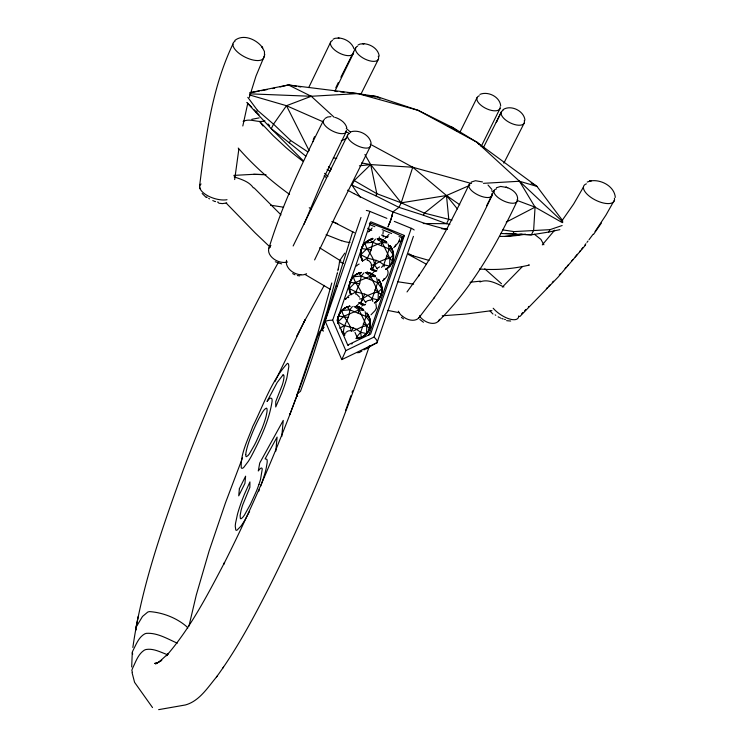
<?xml version="1.0" encoding="UTF-8"?>
<svg xmlns="http://www.w3.org/2000/svg" width="747" height="747" viewBox="0 0 747 747"><rect width="100%" height="100%" fill="white"/><g stroke="black" fill="none" stroke-linecap="round" stroke-linejoin="round"><path stroke-width="1.12" d="M131.687 666.968L132.266 652.626A3.147 2.783 5.3 0 1 132.462 651.729A91.582 81.068 5.3 0 1 133.255 649.974C136.243 644.25 138.671 637.378 144.554 633.988A8.385 7.423 5.3 0 1 146.375 633.353C157.384 632.578 167.505 638.937 177.291 643.158M353.891 306.373L359.018 309.884L366.749 325.767L366.6 333.638C364.106 336.477 360.362 337.859 356.814 338.494C360.409 338.167 363.845 336.552 366.329 333.928C371.773 328.465 371.735 319.1 367.048 313.198M374.312 302.946C382.679 298.604 384.453 286.549 378.598 279.453M376.992 238.881L382.119 242.392L389.85 258.275L389.701 266.156C379.261 274.513 392.464 265.045 392.212 262.393C394.705 257.024 393.753 250.348 390.149 245.707M349.811 306.158C342.387 307.4 337.046 314.832 337.681 322.237L343.657 316.345L359.018 309.884L363.938 310.509M363.929 272.851L361.287 276.082L359.652 283.701L355.88 291.872L350.922 294.729C346.309 286.11 351.426 273.972 361.361 272.412M375.48 239.105L372.837 242.336L371.203 249.956L367.431 258.126L362.472 260.983C359.709 255.166 360.306 247.668 364.975 242.999C376.656 235.977 373.453 237.322 364.704 243.279M318.185 335.216L319.632 331.705L324.133 327.251M376.833 301.181L378.15 299.902L378.299 292.021L370.587 276.147L365.442 272.627M249.629 92.74L288.389 84.953L357.766 93.59L376.964 96.596L418.003 110.285L452.747 127.522L476.829 142.173L519.492 181.25L535.067 207.152L533.638 230.309L531.378 234.838L500.546 233.466M366.329 333.928C371.661 328.4 371.399 319.277 366.926 313.32M377.879 300.182C383.211 294.654 382.95 285.531 378.477 279.574M389.43 266.436C394.761 260.908 394.5 251.786 390.027 245.828M338.083 323.6C337.299 318.95 338.587 313.936 341.874 310.491L349.736 309.828L361.361 314.487L366.077 316.495L370.251 322.461M351.193 294.439C348.214 288.846 349.008 281.376 353.424 276.745L361.287 276.082L372.912 280.741L377.627 282.749L381.801 288.715M362.743 260.703C359.765 255.11 360.558 247.63 364.975 242.999L372.837 242.336L384.453 246.996L389.178 249.003L393.352 254.97M376.395 307.839L375.881 303.562M383.202 231.477L382.912 234.175M275.802 451.169L277.1 437.079L265.082 458.882L266.847 459.293A33.652 5.089 -67.8 0 1 267.118 462.888L266.063 468.957A32.112 4.856 -67.8 0 1 264.317 475.381L262.888 479.835A38.461 5.817 -67.8 0 1 261.179 484.719L260.572 486.381M281.759 436.537L283.253 420.393L259.723 463.047L258.303 470.965A25.743 3.894 -67.8 0 1 261.403 468.014A22.335 3.38 -67.8 0 1 262.225 469.219L260.535 479.378A21.103 3.193 -67.8 0 1 258.938 484.42M343.284 333.778C347.579 337.121 339.68 329.707 343.284 333.778L343.555 333.498C342.677 324.833 349.792 318.39 349.736 309.828L352.379 306.597M355.665 294.122L355.88 291.872L349.232 288.491M367.207 260.376L367.431 258.126L360.782 254.746M517.568 199.888C518.446 193.23 511.415 188.73 505.812 187.133L507.708 187.712M358.205 313.198L359.372 307.064L356.16 306.195L363.444 309.781M369.756 279.453L370.923 273.318L367.711 272.45L374.994 276.035M381.306 245.707L382.473 239.582L379.261 238.704L386.544 242.289M359.018 309.884L359.372 307.064L363.602 309.613M349.503 288.202L355.208 282.599L370.568 276.138L370.923 273.318L375.153 275.867M361.053 254.456L366.758 248.854L382.119 242.392L382.473 239.582L386.703 242.121M234.679 179.56L238.825 149.288M132.854 647.462C141.622 585.853 162.734 526.784 183.79 468.5C210.402 397.712 241.29 328.409 278.351 262.449M371.268 268.061C372.38 265.073 370.848 261.674 368.038 260.264M399.262 241.029L399.682 238.751M353.919 193.594L373.229 203.221L392.875 211.905L392.268 214.893M242.812 125.982L247.771 103.31M136.215 629.88L135.739 628.544A3.147 2.512 10.5 0 1 135.926 627.741L138.279 616.303M188.963 626.061L196.265 595.088L209.104 551.025L225.417 502.983L242.542 457.79M338.214 269.135L337.821 270.853M264.475 55.502L264.457 51.487L261.926 46.809L262.748 47.939C257.061 39.703 243.541 33.428 234.829 40.459M264.326 56.156L264.746 54.326M337.411 272.627L337.252 273.299M331.771 283.01L317.559 334.068L297.138 394.416M337.14 273.747L327.27 310.36L313.992 352.64A267.034 40.403 -67.8 0 1 300.481 391.325L297.708 393.473A36.444 8.805 20 0 0 296.998 395.06L297.297 395.723A10.551 2.549 20 0 0 297.558 396.097A8.777 2.12 20 0 0 297.661 396.218M392.306 214.753L392.913 211.915L422.522 222.615A180.867 79.574 26.5 0 0 446.725 229.357M391.727 216.938L392.231 214.884M392.194 215.024L392.007 215.752M391.96 215.902L391.802 216.481M249.311 97.409L255.997 76.035L264.027 56.837A16.994 7.479 26.5 0 0 264.027 56.455M356.935 336.608L360.67 332.284L366.077 316.495L365.115 311.611M370.727 300.266L372.221 298.539L377.627 282.749L376.665 277.865M381.53 267.389L383.771 264.793L389.178 249.003L388.216 244.12M391.764 216.63L391.185 218.694M391.512 217.508L391.325 218.087M268.948 248.116C282.497 203.791 302.703 161.922 323.404 120.584M352.761 231.542L322.443 329.082A5.546 1.457 -5.4 0 0 322.387 329.222M366.628 348.718L366.964 347.616M371.156 144.694L412.746 167.244L401.214 202.839L398.963 207.367L392.548 212.195M391.092 218.824L390.84 219.739M317.839 335.702L302.442 380.615L289.808 414.65L296.923 395.882M390.998 219.123L390.681 220.197M323.227 331.248L322.443 329.082L360.988 217.461M386.871 218.357L369.914 211.438L332.686 320.192L345.824 350.623L341.799 359.606L377.03 342.668L413.418 236.36M368.775 335.282L402.129 237.817L404.379 235.473L370.792 221.766L337.056 320.323L347.738 345.049L370.643 334.03L404.379 235.473M345.824 350.623L374.023 337.065L411.252 228.302L394.295 221.383M390.737 219.879L390.625 220.346M390.41 220.963L390.578 220.328M389.999 222.064L390.364 220.944M390.308 221.103L389.934 222.223M303.992 224.343L322.265 180.961L346.104 131.986M389.831 222.363L389.682 222.867M290.303 413.362C270.498 464.671 248.546 515.178 223.689 564.246L224.604 562.444C207.545 594.836 190.588 627.938 166.441 655.745L168.514 653.401L159.447 661.655L155.553 663.915L161.791 660.273L159.447 661.655M389.215 224.035L389.635 222.849M313.245 139.857L314.487 136.71M389.57 223.017L389.243 223.839M389 224.539L389.168 224.016M389.103 224.184L388.16 226.509M376.88 270.825L370.484 269.097L372.202 269.574L376.283 260.395L379.429 261.683L383.771 264.793L389.701 266.156M378.15 299.902L372.221 298.539L367.879 295.429L364.732 294.141L360.381 303.599C354.171 300.63 370.988 306.98 360.381 303.599M351.744 331.351L353.182 327.886L356.328 329.175L360.67 332.284L366.6 333.638M308.707 87.604L330.613 42.196M388.197 226.304L387.954 226.985M335.207 90.555L353.368 53.448M274.943 381.586L305.308 319.464L296.69 336.234M314.608 259.919L336.355 214.52L370.437 146.263M293.141 245.987L347.607 135.142M372.202 269.574L374.49 264.737L379.429 261.683L385.349 259.19L389.85 258.275L393.622 254.69M360.652 303.319L362.939 298.483L367.879 295.429L373.799 292.936L378.299 292.021L382.072 288.435M369.662 223.026L369.363 223.652M403.175 236.883L388.954 230.253L370.279 223.054M235.016 41.244A16.994 7.479 26.5 0 0 232.896 44.138C211.718 88.379 205.705 137.728 199.608 185.844A5.649 4.996 5.3 0 0 200.588 189.262M335.842 87.716L338.354 82.469M360.82 94.374L378.393 59.256M403.025 237.201L402.502 238.293M468.995 184.836C453.952 216.172 438.144 247.285 418.553 276.073L419.506 274.7L407.012 291.956M491.965 195.695C476.325 228.255 459.881 260.591 439.376 290.396M313.021 141.538L313.497 140.548M496.746 121.406L496.26 122.405L501.377 111.919L483.393 147.626M489.098 200.794L494.028 190.634M517.064 201.326C496.484 244.605 472.571 287.24 438.349 321.322M477.034 97.661L459.741 132.667M340.875 77.24L355.712 47.817M402.119 239.059L400.952 241.412M499.986 108.539L481.171 146.552M303.394 160.885L271.264 128.689L256.212 112.629L257.398 110.257L247.808 97.343M305.831 156.188L289.341 142.836L290.555 140.408L273.523 124.161L257.398 110.257M360.381 197.488L351.949 185.097L354.209 180.569L370.699 164.592L412.746 167.244L470.75 183.323M351.949 185.097L375.778 195.789L376.824 193.688L370.699 164.592L364.909 154.508M375.778 195.789L398.963 207.367L423.39 215.22L424.436 213.119L446.482 195.518L469.798 185.331M512.797 234.026L514.001 231.598L549.997 229.656L562.136 225.529M519.725 234.213L531.378 234.838L548.812 232.037L549.997 229.656M524.179 123.115L503.842 163.163M486.605 205.789L488.603 201.793M249.591 511.34L245.203 519.492A41.459 6.275 -67.8 0 1 240.842 526.271L237.06 530.137A34.026 5.145 -67.8 0 1 235.772 529.968L235.249 526.168A51.776 7.834 -67.8 0 1 235.548 523.236L237.462 514.291A32.961 4.986 -67.8 0 1 239.983 506.121A34.39 5.201 -67.8 0 1 241.01 503.17A32.747 4.958 -67.8 0 1 244.456 494.197L249.918 481.918L249.881 487.324L242.682 504.963A20.272 3.063 -67.8 0 0 241.038 510.537L240.132 515.505L240.357 518.427A22.139 3.352 -67.8 0 0 241.281 518.605L242.495 517.606A25.342 3.838 -67.8 0 0 244.493 514.991L250.506 504.188L256.426 491.115A22.429 3.39 -67.8 0 0 258.938 484.42M383.071 236.939L383.622 235.968L387.338 237.387M376.255 308.371L375.153 310.5L371.427 314.375A6.349 5.864 43.8 0 1 371.007 314.823M614.548 199.879L605.985 215.052L595.06 231.523M583.398 187.17L573.584 204.118L561.417 221.523M304.057 321.901L324.254 285.345M158.644 709.65L185.396 704.963C199.337 701.125 207.647 687.604 216.387 677.137C236.622 649.498 252.822 619.179 268.369 588.729C307.876 510.304 340.8 428.713 369.494 345.758A5.659 1.811 19.2 0 0 369.616 345.516M339.81 260.414L344.75 253.177M399.113 241.598L394.892 246.519M593.678 234.222L601.326 223.12M418.899 317.83L434.577 297.25M433.577 298.679L440.328 289.033M562.668 220.692L536.972 186.405L476.829 142.173L418.003 110.285L357.766 93.59L311.256 96.279L286.474 105.71L273.523 124.161L271.264 128.689L289.341 142.836M216.387 677.137L217.069 676.184M222.877 668.014L223.521 667.108M593.081 234.269L589.028 239.703M586.965 242.392L588.001 241.048M584.873 245.072L585.919 243.727M554.666 230.179L542.294 244.895M581.689 249.059L582.753 247.733M585.536 245.053L558.093 277.1L519.856 316.541M579.532 251.692L580.615 250.376M577.356 254.325L575.162 256.931M571.838 260.824L572.949 259.536M567.337 265.979L568.467 264.69M565.059 268.528L566.198 267.258M559.307 274.877L560.465 273.607M369.055 346.263L366.749 348.541M552.304 282.403L553.48 281.161M548.756 286.148L549.941 284.896M522.33 266.651L502.348 287.091M546.384 288.622L547.57 287.39M368.439 231.906L372.165 228.031M369.728 239.787L372.837 242.336M361.567 248.527L371.203 249.956M386.012 237.434L388.991 234.325M353.154 277.025L354.47 275.736M354.311 275.895L355.665 274.812M355.544 274.933L357.001 273.981M356.842 274.14L358.448 273.243L361.287 276.082M350.016 282.273L359.652 283.701M358.177 273.523L359.858 272.776M391.661 248.732L389.178 249.003M345.721 298.987L349.447 295.102M371.931 269.854L373.696 270.181M375.265 270.601L373.547 270.349M341.603 310.771L342.92 309.482M342.761 309.641L344.115 308.558M343.993 308.679L345.45 307.727M345.291 307.885L346.897 306.989L349.736 309.828M338.466 316.018L348.102 317.447M346.627 307.269L348.307 306.522M392.567 261.179L389.85 258.275L386.386 256.156M355.348 307.297L358.327 304.197M380.111 282.478L377.627 282.749M382.978 280.629C385.994 278.043 389.663 274.074 387.432 269.816M381.017 294.925L378.299 292.021L374.835 289.901M375.638 302.105L376.992 301.022M368.56 316.224L366.077 316.495M369.466 328.671L366.749 325.767L363.285 323.638M361.305 337.42L360.67 332.284M528.334 307.045L528.941 306.438M524.693 310.705L525.907 309.482M521.649 313.74L522.863 312.526M370.521 322.181L366.749 325.767L362.248 326.682L353.368 331.005M345.488 410.187L345.852 409.842A267.034 40.403 -67.8 0 0 350.969 395.583M359.204 337.168L358.439 337.784A16.098 14.865 43.8 0 1 356.459 338.083L355.871 338.419M502.927 109.716C510.696 104.393 524.039 110.761 524.954 120.136M377.058 268.481L379.523 266.866M365.507 302.227L367.412 300.78L370.054 300.117M324.936 118.502L327.588 117.008L330.921 116.635M282.964 374.966L277.174 382.492L267.034 401.466C268.042 400.383 270.358 396.424 271.852 398.758A33.718 5.098 -67.8 0 1 272.085 401.288C269.125 420.85 260.283 439.077 251.216 456.482A43.784 6.62 -67.8 0 1 248.34 461.329L243.718 467.426A32.635 4.94 -67.8 0 1 242.205 468.304A33.634 5.089 -67.8 0 1 241.253 467.743C240.45 453.373 248.004 439.703 252.747 426.472C263.514 405.276 271.245 380.811 287.492 363.294L288.519 364.004L288.837 366.488L286.876 377.87A29.31 4.435 -67.8 0 1 284.691 385.013A29.208 4.417 -67.8 0 1 281.806 392.903L275.727 406.966L275.764 401.559L282.357 384.808A18.367 2.783 -67.8 0 0 283.505 380.475L283.907 378.15A23.811 3.604 -67.8 0 0 284.009 376.908A21.588 3.268 -67.8 0 0 282.973 374.938M346.122 332.21L347.99 331.024L350.838 330.51M375.76 301.984L374.462 302.778A16.938 15.64 43.8 0 0 378.44 279.359M359.905 352.21L361.922 351.071M363.929 349.932L377.03 342.668M471.236 182.081L475.447 180.718L482.497 181.951M339.642 328.185L344.33 325.617L353.182 327.886M496.391 187.749L500.649 186.433L507.008 187.506M479.919 281.955C488.034 278.575 496.606 283.608 503.926 286.979M506.242 222.12L535.067 207.152L562.407 222.671M333.031 39.264L334.992 38.321L339.017 38.013L338.204 37.976C344.797 38.144 351.884 42.346 354.003 48.788M358.102 44.979L360.063 44.045L364.097 43.737L362.407 43.634M587.217 182.053L591.428 180.662L589.402 181.176C599.888 178.589 614.37 185.816 615.313 197.385M479.919 94.393C487.959 90.957 499.752 96.699 500.695 105.71M341.267 140.744L346.533 138.494M243.148 121.388C250.273 117.858 257.836 123.162 264.98 120.902M348.018 345.431L348.578 345.207M350.464 131.948C358.532 129.11 369.952 134.693 371.156 143.508M351.613 343.975L352.22 343.741M157.934 662.524L154.629 663.476L157.458 662.925M359.699 272.935L361.24 272.534M348.149 306.681L349.689 306.279M280.013 86.979L288.389 84.953L296.288 86.232M548.812 232.037L559.876 229.646M226.743 202.979L222.391 203.604L218.778 203.221M528.923 265.148C512.75 268.967 496.017 270.302 479.443 268.985M251.786 119.324L259.144 117.886M261.375 90.676L266.912 89.631M272.45 88.576L274.663 88.155M250.488 92.675L259.162 91.097M525.533 234.194L518.689 235.286A180.867 79.574 26.5 0 1 499.883 236.416M459.76 204.762L446.482 195.518L401.214 202.839L376.824 193.688L354.209 180.569M371.119 265.278L374.471 264.737L377.375 269.107M359.578 299.024L362.921 298.483C362.584 289.92 354.918 284.738 353.424 276.745M343.555 333.498L345.786 333.134M374.789 96.923L376.964 96.596L379.999 98.343M504.963 236.472L522.106 234.278M491.946 310.621L465.624 314.085L442.215 315.785M470.012 282.263L480.433 281.143M359.419 165.806L370.699 164.592L401.214 202.839L424.436 213.119L451.982 220.141M359.316 352.575L357.103 352.677M233.83 175.396L253.709 174.312L266.063 174.761M483.449 183.332L519.492 181.25L536.972 186.405L531.108 182.912M528.811 264.97L529.315 264.961M423.26 223.53L446.519 223.689L449.881 224.352M363.266 43.69C370.269 43.858 378.384 48.742 379.215 56.184M253.709 174.312L262.589 174.499M450.488 127.457L452.747 127.522L457.276 131.052M510.687 321.033L506.634 320.678M249.713 93.842L311.256 96.279L334.292 117.372M372.389 96.344L376.964 96.596L367.86 95.523M505.756 233.447L516.233 234.016M441.729 228.741L447.537 229.245M334.908 91.33L337.196 91.554M340.623 91.89L344.05 92.236M347.476 92.572L357.766 93.59M413.633 284.131L397.581 281.722M270.479 205.182L283.608 207.208M363.303 94.99L365.582 95.261M382.137 242.402L387.039 243.018M370.587 276.147L375.489 276.763M297.334 275.55L299.715 275.886M218.498 202.26L217.442 202.082M502.834 229.899L514.001 231.598M298.548 86.596L300.808 86.96M363.593 304.468L365.171 304.729M367.431 258.126L376.283 260.395M355.88 291.872L364.732 294.141M398.991 312.648L387.796 310.397M281.628 263.896L275.307 261.777M333.339 157.85L336.729 158.467M361.641 162.958L370.699 164.592M505.448 319.557L504.552 319.361M429.03 260.414L411.037 255.25M234.175 176.871C241.066 179.308 249.143 181.465 253.373 187.88M400.784 241.729L398.609 241.113M448.293 126.262L452.747 127.522L455.287 129.931M249.545 94.953L286.474 105.71L323.358 121.92M215.575 201.615L214.716 201.335M503.207 318.997L501.891 318.558M341.612 240.795L326.122 234.698M423.39 215.22L446.519 223.689L448.779 219.16L446.482 195.518L412.746 167.244M335.412 117.466C340.287 119.156 345.301 122.461 346.795 127.672M331.836 221.523L337.7 223.708M491.498 190.858L493.674 191.68M517.634 200.635L535.067 207.152M214.072 201.102L212.774 200.579M369.588 224.539L374.835 226.677M382.184 229.674L391.633 233.531M398.982 236.528L402.129 237.817M167.272 654.605C160.502 652.206 153.443 648.181 146.02 649.516A8.385 7.937 -4.6 0 0 144.199 650.245C138.195 654.167 135.879 661.497 132.863 667.65A91.582 86.708 -4.6 0 0 132.079 669.555A3.147 2.979 -4.6 0 0 131.874 670.507L132.331 672.057M383.575 235.949L381.493 235.053M500.807 318.129L500.163 317.848M345.488 131.649L349.699 133.498M343.265 263.458L340.277 262.076M354.461 232.756L332.611 221.551M288.389 84.953L311.256 96.279M330.221 289.285L304.841 274.354M499.313 317.447L498.137 316.821M292.675 273.617L294.953 274.775M371.735 230.431L367.701 228.293M408.357 254.438L426.453 264.223M340.996 261.086L319.604 247.771M337.952 321.948L344.33 325.617M327.111 169.41L330.062 171.166L331.229 168.831L328.428 166.777M534.404 234.241L540.912 239.404L543.9 244.764M209.524 198.889L208.684 198.347M309.239 207.741L311.191 208.964M290.555 140.408L307.82 151.865M423.446 322.265L419.833 319.483M289.537 194.379C270.769 180.923 253.438 165.442 238.218 148.065M401.447 317.4L403.529 318.885M356.487 294.01L359.606 297.194M495.775 315.318L495.14 314.842M207.236 197.301L206.732 196.9M206.293 197.535L202.166 193.492M484.747 268.799L501.526 283.757M488.015 185.06L491.899 189.449M337.046 286.045L336.486 285.55M270.349 247.35L255.222 232.952L226.136 203.044M346.235 128.316L350.502 132.228M492.945 314.02L490.116 311.116M324.534 173.341L327.924 176.507M519.492 181.25L562.939 222.046M476.829 142.173L479.294 144.544M254.083 187.899L280.993 214.884M247.687 103.179L251.758 107.335M254.195 109.837L259.078 114.833M268.024 123.983L269.658 125.655M246.753 102.432L256.212 112.629M446.482 195.518L457.407 208.955M262.981 125.982L259.956 121.817L273.299 135.814L285.681 147.308A180.905 79.584 26.5 0 0 302.918 161.24M152.519 707.568L134.581 682.338L132.042 672.571M355.002 332.434L356.814 336.626M362.939 298.483L365.825 302.852M132.723 654.083L132.275 652.925M286.474 105.71L309.146 150.698M325.356 321.574L341.781 359.615M342.64 331.883A23.493 7.666 73.6 0 0 343.153 332.891L343.872 334.871M341.332 330.081L341.687 331.164A16.098 14.865 43.8 0 0 343.134 332.891M364.975 242.999C366.469 251.001 374.135 256.174 374.471 264.737M341.874 310.491C343.125 318.194 350.604 323.003 351.109 331.098M383.771 264.793L384.135 266.735M372.221 298.539L372.762 301.452M614.389 198.207A16.994 7.479 26.5 0 1 595.238 199.972A16.994 7.479 26.5 0 1 586.414 183.846M519.146 316.242A5.649 4.996 5.3 0 1 518.857 316.513M518.67 315.99A17.237 7.162 34.8 0 1 509.417 318.95A17.237 7.162 34.8 0 1 493.169 308.25M264.018 56.828A16.994 7.479 26.5 0 1 247.733 58.322A16.994 7.479 26.5 0 1 232.896 44.138M199.72 185.882A17.237 7.862 18 0 1 201.083 183.986M227.032 199.72A17.237 7.862 18 0 1 208.544 196.172A17.237 7.862 18 0 1 199.654 185.863M524.291 120.584A12.708 5.929 26.2 0 1 510.369 122.938A12.708 5.929 26.2 0 1 503.076 110.379M500.163 106.765A12.708 5.929 26.2 0 1 485.223 108.072A12.708 5.929 26.2 0 1 479.285 95.775M413.549 256.09A7.003 1.27 25.8 0 1 408.712 253.635M491.946 193.538A12.708 5.285 25.6 0 1 477.557 194.724A12.708 5.285 25.6 0 1 471.516 183.164M420.169 315.43A12.718 8.815 35.2 0 1 402.512 316.214M402.39 316.326A12.708 8.983 34.1 0 1 398.338 311.21M517.129 199.636A12.708 5.285 25.6 0 1 502.367 200.299A12.708 5.285 25.6 0 1 496.475 188.907M420.346 317.008A7.012 4.361 29.2 0 1 420.075 316.383M439.507 319.277A12.718 8.376 36.1 0 1 430.879 323.246A12.718 8.376 36.1 0 1 419.553 316.168M346.281 130.342A12.708 5.248 26.8 0 1 332.574 131.061A12.708 5.248 26.8 0 1 324.478 119.501M270.918 245.436A12.82 8.824 25.2 0 0 270.582 245.735A12.718 8.684 24.2 0 0 272.16 257.612A12.718 8.684 24.2 0 0 287.567 261.992M370.335 144.012A12.708 5.248 26.8 0 1 357.159 145.637A12.708 5.248 26.8 0 1 349.082 133.76M300.882 274.756A12.718 9.029 26.5 0 1 286.559 260.283M306.578 273.738A12.708 9.123 28.2 0 1 300.92 274.896M378.271 56.221A12.708 5.883 27.4 0 1 364.966 59.069A12.708 5.883 27.4 0 1 357.608 46.155M353.583 52.234A12.708 5.883 27.4 0 1 338.578 52.673A12.708 5.883 27.4 0 1 332.462 40.478M259.302 489.705A34.941 5.285 -67.8 0 1 258.649 491.367M357.608 337.495A22.802 2.054 -31.5 0 1 356.468 338.083M187.684 628.414A8.385 6.695 10.5 0 0 186.983 626.892C177.011 618.03 162.809 612.512 149.512 611.597A8.385 6.695 10.5 0 0 147.71 612.101L142.509 616.452L136.692 626.173A91.582 73.094 10.5 0 0 135.926 627.741M350.007 242.467A27.088 24.651 41.8 0 1 341.659 240.637M352.621 390.868A267.034 40.403 -67.8 0 1 352.08 392.436M339.502 261.459A41.701 6.312 -67.8 0 1 338.158 269.228M366.319 210.458A5.649 1.989 18.9 0 1 369.914 211.438M411.252 228.302A5.649 1.989 18.9 0 1 414.174 229.983M373.995 337.102A5.873 2.25 41.6 0 1 377.142 342.761M367.897 347.607A5.546 2.129 44.3 0 1 366.562 347.906M322.741 330.09A5.546 1.457 -5.4 0 1 322.34 329.782M325.216 321.574A5.873 1.606 -2.8 0 1 332.639 320.23M366.684 313.32A16.938 15.64 43.8 0 1 356.468 338.634M344.703 335.086A16.938 15.64 43.8 0 1 342.229 332.826M337.607 322.05A16.938 15.64 43.8 0 1 349.717 306.391M356.132 306.513A16.938 15.64 43.8 0 1 363.107 309.734M366.889 313.105A16.938 15.64 43.8 0 1 356.664 338.428M344.909 334.88A16.938 15.64 43.8 0 1 342.425 332.611M337.98 323.47A16.938 15.64 43.8 0 1 349.923 306.186M356.338 306.298A16.938 15.64 43.8 0 1 363.313 309.519M378.234 279.574A16.938 15.64 43.8 0 1 375.62 302.161M364.788 304.823A16.938 15.64 43.8 0 1 358.952 303.03M350.866 294.794A16.938 15.64 43.8 0 1 361.268 272.646M366.123 272.506A16.938 15.64 43.8 0 1 374.658 275.988M364.984 304.608A16.938 15.64 43.8 0 1 359.148 302.824M351.071 294.589A16.938 15.64 43.8 0 1 361.473 272.44M366.329 272.291A16.938 15.64 43.8 0 1 374.863 275.774M389.785 245.828A16.938 15.64 43.8 0 1 385.807 269.284M376.339 271.077A16.938 15.64 43.8 0 1 370.503 269.284M362.416 261.048A16.938 15.64 43.8 0 1 372.818 238.9M377.674 238.76A16.938 15.64 43.8 0 1 386.208 242.243M389.99 245.614A16.938 15.64 43.8 0 1 386.012 269.069M374.985 270.61A16.938 15.64 43.8 0 1 370.699 269.079M362.612 260.843A16.938 15.64 43.8 0 1 373.024 238.695M379.439 238.807A16.938 15.64 43.8 0 1 386.404 242.028M345.366 299.37A6.349 5.864 43.8 0 1 346.122 298.641M348.158 297.623A6.349 5.864 43.8 0 1 348.756 297.502M361.781 306.111A6.349 5.864 43.8 0 1 363.686 304.664M356.58 266.063A6.349 5.864 43.8 0 1 359.139 264.065M367.589 271.955A6.349 5.864 43.8 0 1 367.141 273.038M372.968 272.851A6.349 5.864 43.8 0 1 375.227 270.918M384.079 278.51A6.349 5.864 43.8 0 1 382.557 281.077M369.317 231.075A6.349 5.864 43.8 0 1 370.335 230.468M379.373 236.902A6.349 5.864 43.8 0 1 378.085 240.179M395.583 244.923A6.349 5.864 43.8 0 1 393.744 247.649M384.91 238.592A6.349 5.864 43.8 0 1 388.3 236.724M353.929 193.576A180.905 79.584 26.5 0 1 347.626 190.149M326.262 177.441A180.905 79.584 26.5 0 1 324.049 176.021M245.763 454.493L245.847 456.025A19.637 2.969 -67.8 0 0 246.491 456.65L248.041 455.53A22.952 3.474 -67.8 0 0 249.507 453.644L254.475 445.016A45.315 6.854 -67.8 0 0 256.286 441.412L261.917 428.769A21.738 3.287 -67.8 0 0 263.168 425.51A22.335 3.38 -67.8 0 0 264.279 422.372L264.606 421.383A20.328 3.072 -67.8 0 0 266.156 416.051L266.894 412.419A28.545 4.323 -67.8 0 0 267.081 410.626L267.024 408.992A21.896 3.315 -67.8 0 0 266.249 408.179L264.662 409.309A22.559 3.418 -67.8 0 0 262.421 412.344L259.088 418.245A34.633 5.238 -67.8 0 0 257.631 421.14A32.812 4.968 -67.8 0 0 252.215 433.195L250.264 438.153A22.41 3.39 -67.8 0 0 247.733 445.492A22.83 3.455 -67.8 0 0 245.763 454.503M239.385 488.659L238.723 495.849L244.941 483.365L245.604 476.175L239.385 488.659"/></g></svg>
